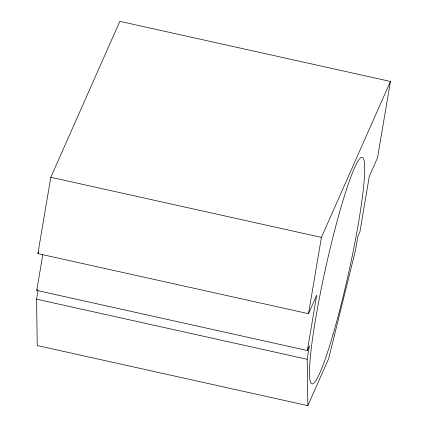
<?xml version="1.0" encoding="UTF-8"?>
<svg xmlns="http://www.w3.org/2000/svg" width="427" height="427" viewBox="0 0 427 427"><rect width="100%" height="100%" fill="white"/><g stroke="black" fill="none" stroke-linecap="round" stroke-linejoin="round"><path stroke-width="0.64" d="M42.817 254.583L36.754 290.424L307.355 350.519L316.722 295.126L308.502 313.701L37.896 253.611L50.808 177.296L119.832 21.35L390.438 81.445L377.532 157.755L369.307 176.335L359.94 231.728L357.847 236.446L355.574 249.912L328.657 358.632L307.846 405.65L37.245 345.555L36.562 299.178L37.971 290.84M308.502 313.701L321.408 237.391L390.438 81.445M307.846 405.65L307.168 359.272L309.442 345.801L307.355 350.519M37.896 253.611L38.697 251.813M36.754 290.424L37.277 289.244M50.808 177.296L321.408 237.391M36.562 299.178L307.168 359.272M332.905 334.923A116.091 11.753 -77.5 0 0 362.886 157.648A116.091 11.753 -77.5 0 0 315.537 319.391A116.091 11.753 -77.5 0 0 332.905 334.923"/></g></svg>
